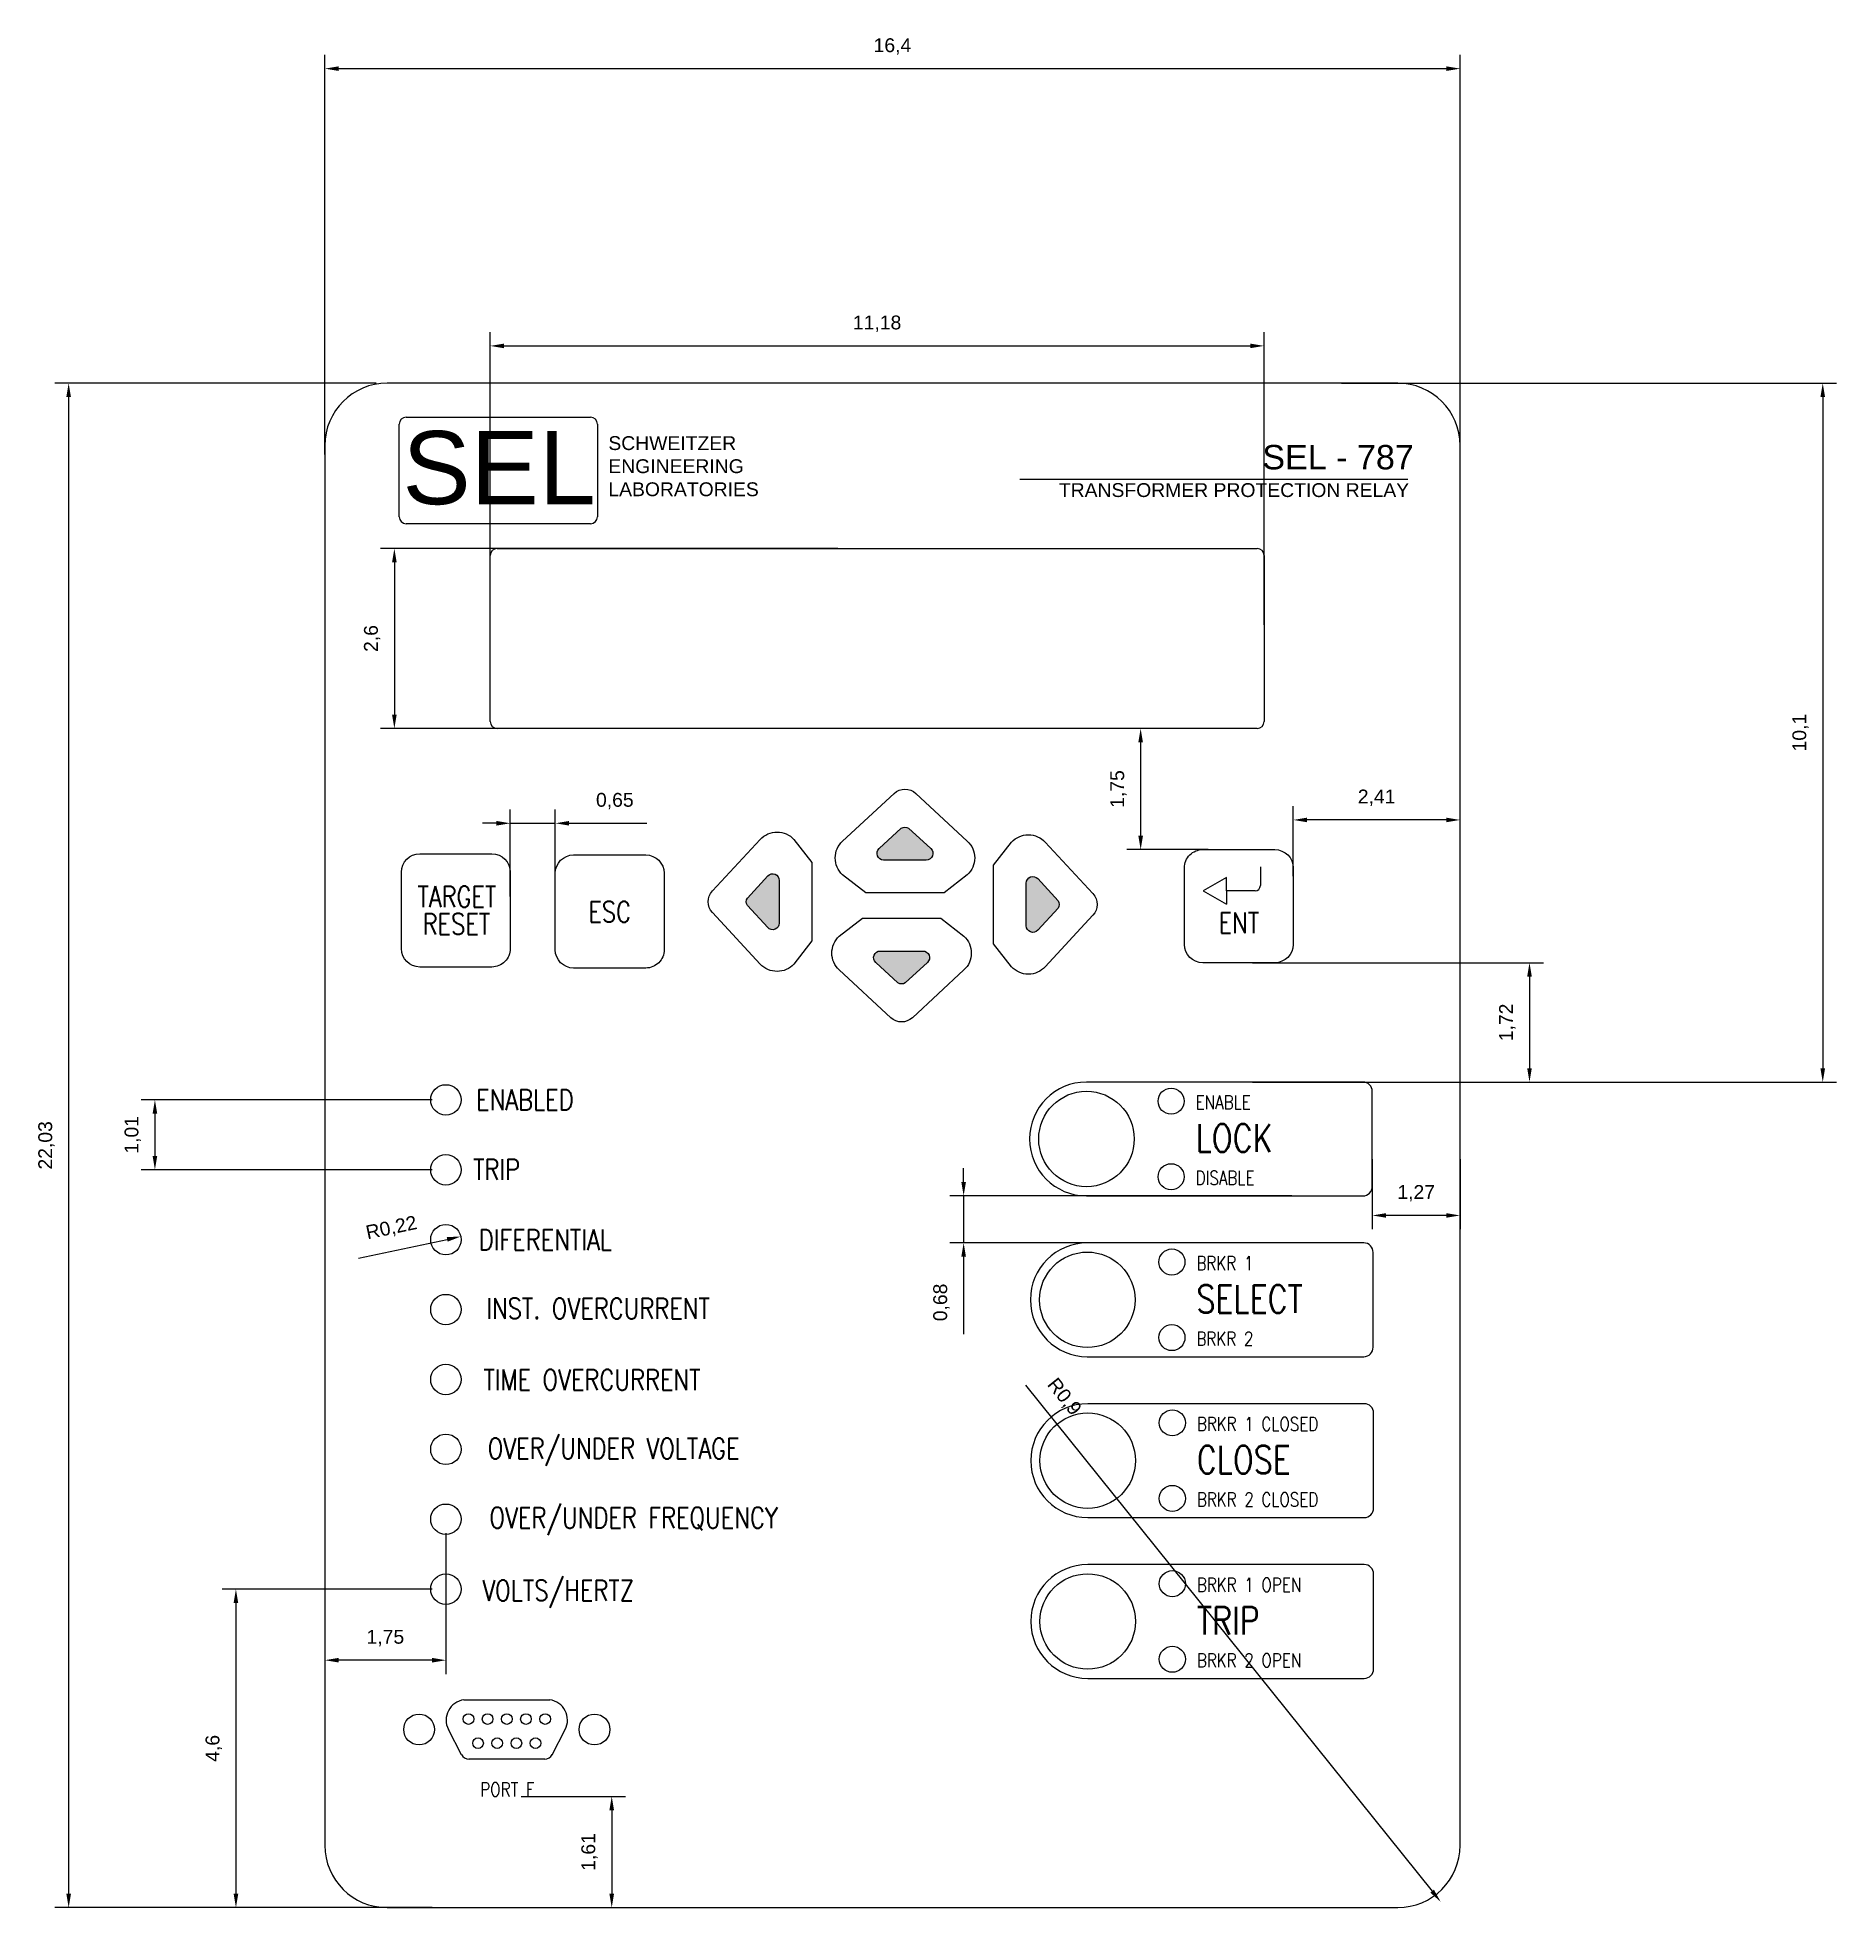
# Model space of a CAD drawing. Header units: centimetres. Extents: x 2746.2 to 2772.1, y 1977.9 to 2004.9.
import ezdxf
from ezdxf.enums import TextEntityAlignment as Align

# ---------------------------------------------------------------- set-up
doc = ezdxf.new("R2010")
doc.units = ezdxf.units.CM
doc.layers.get('Defpoints').update_dxf_attribs({"color": 1})
for name, color, linetype in [('Botões Comando', 7, 'Continuous'), ('Botões Setas', 7, 'Continuous'), ('Cotas', 1, 'Continuous'), ('Porta F', 7, 'Continuous'), ('SEL-787', 7, 'Continuous'), ('Texto', 7, 'Continuous')]:
    doc.layers.add(name, color=color, linetype=linetype)
doc.styles.add('ROMANS', font='ROMANS.shx')
doc.styles.get("Standard").update_dxf_attribs({"font": 'arial.ttf'})
doc.dimstyles.new('ISO-25', dxfattribs={"dimtxt": 0.2, "dimasz": 0.2, "dimexe": 0.2, "dimexo": 0.2, "dimgap": 0.2, "dimtad": 1, "dimtxsty": 'Standard', "dimcen": 2.5, "dimadec": 0, "dimazin": 0, "dimtfac": 1, "dimtmove": 0, "dimatfit": 3, "dimfxl": 1, "dimarcsym": 0})

# ---------------------------------------------------------------- blocks, each defined once
blk = doc.blocks.new('Botão Seta')
h = blk.add_hatch(color=7)
h.dxf.hatch_style = 1
edge = h.paths.add_edge_path()
edge.add_line((2778.91704024947, 1993.699627883281), (2779.237311521129, 1993.404685903457))
edge.add_arc((2779.172789556144, 1993.334622863309), 0.09524659343148249, -90.00000000218841, 47.35762532422751, ccw=False)
edge.add_line((2779.172789556141, 1993.239376269878), (2778.555674912283, 1993.239376269878))
edge.add_arc((2778.555674912287, 1993.334622863307), 0.09524659342878294, 132.642374671441, 269.9999999978116, ccw=False)
edge.add_line((2778.491152947309, 1993.404685903457), (2778.811424218969, 1993.699627883281))
edge.add_arc((2778.864232234219, 1993.620361073798), 0.09524659343224073, 56.32821372522773, 123.6717862747723, ccw=False)
at = {"color": 7}
blk.add_lwpolyline([(2779.764829078463, 1993.026037873773), (2779.431235272807, 1992.76657249406), (2778.297229195631, 1992.76657249406), (2777.963635389961, 1993.026037873773, -0.4389190939119228), (2777.963635389961, 1993.512824017962), (2778.708016053765, 1994.202987705081, -0.3922541514826547), (2779.020448414673, 1994.202987705081), (2779.764829078463, 1993.512824017962, -0.4389190939145671), (2779.764829078463, 1993.026037873773)], format="xyb", dxfattribs=at)
blk.add_lwpolyline([(2778.91704024947, 1993.699627883281), (2779.237311521129, 1993.404685903457, -0.6831620355057897), (2779.172789556141, 1993.239376269878), (2778.555674912283, 1993.239376269878, -0.68316203550581), (2778.491152947309, 1993.404685903457), (2778.811424218969, 1993.699627883281, -0.302601487154691)], format="xyb", close=True, dxfattribs=at)
blk = doc.blocks.new('Setas')
at = {"layer": 'SEL-787'}
blk.add_blockref('Botão Seta', (-3.822037117366108, 1.235743786496414), dxfattribs=at)
for p, rotation in [((4766.464898871756, -784.9917971146338), 90), ((783.5557756318976, 4772.697422319736), 270), ((5553.857707192042, 3986.399512308644), 180)]:
    blk.add_blockref('Botão Seta', p, dxfattribs=dict(at, rotation=rotation))
blk = doc.blocks.new('ESC')
at = {"color": 7}
blk.add_lwpolyline([(2776.735213652314, 1982.543615780944), (2776.735213652314, 1981.438982270132, -0.414213562373095), (2776.469949408364, 1981.173718026197), (2775.427654063055, 1981.173718026197, -0.414213562373095), (2775.162389819105, 1981.438982270132), (2775.162389819105, 1982.543615780944, -0.414213562373095), (2775.427654063055, 1982.808880024893), (2776.469949408364, 1982.808880024893, -0.414213562373095)], format="xyb", close=True, dxfattribs=at)
at = {"layer": 'Texto', "color": 7, "ltscale": 2, "style": 'ROMANS', "width": 0.8}
blk.add_text('ESC', height=0.3, dxfattribs=at).set_placement((2775.948801735709, 1981.835934427565), align=Align.CENTER)
blk = doc.blocks.new('Botão Target Reset')
at = {"color": 7}
blk.add_lwpolyline([(2754.162945829878, 1993.914743870033), (2754.162945829878, 1992.810110359222, -0.414213562373095), (2753.897681585928, 1992.544846115287), (2752.855386240619, 1992.544846115287, -0.414213562373095), (2752.590121996669, 1992.810110359222), (2752.590121996669, 1993.914743870033, -0.414213562373095), (2752.855386240619, 1994.180008113983), (2753.897681585928, 1994.180008113983, -0.414213562373095)], format="xyb", close=True, dxfattribs=at)
at = {"layer": 'Texto', "color": 7, "ltscale": 2, "style": 'ROMANS', "width": 0.8}
for s, p in [('TARGET', (2753.391133152447, 1993.4114157714)), ('RESET', (2753.383833329613, 1993.015768538763))]:
    blk.add_text(s, height=0.3, dxfattribs=at).set_placement(p, align=Align.CENTER)
blk = doc.blocks.new('Leds esquerda')
at = {"layer": 'SEL-787'}
for centre in [(2751.498111507849, 1990.924714324402), (2751.498111507849, 1989.914714324402), (2751.498111507849, 1988.904714324402), (2751.498111507849, 1987.894714324402), (2751.498111507849, 1986.884714324402), (2751.498111507849, 1985.874714324402), (2751.498111507849, 1984.864714324402), (2751.498111507849, 1983.854714324402)]:
    blk.add_circle(centre, 0.22, dxfattribs=at)
blk = doc.blocks.new('PORTA F')
at = {"color": 7}
for p, q in [((2781.021424438281, 1983.145289624301), (2780.831800542423, 1983.50914047404)), ((2782.330103676461, 1983.145289624301), (2782.519727572334, 1983.50914047404))]:
    blk.add_line(p, q, dxfattribs=at)
for points in [[(2781.055105787048, 1983.937619187856), (2782.296422327709, 1983.937619187856)], [(2782.223785661292, 1983.080661760223), (2781.12774245345, 1983.080661760223)]]:
    blk.add_lwpolyline(points, dxfattribs=at)
for centre, radius in [((2780.408942767958, 1983.50914047404), 0.2226364644705391), ((2781.122149783507, 1983.660549757931), 0.07704958277929108), ((2781.398956920443, 1983.660549757931), 0.07704958277929108), ((2781.675764057378, 1983.660549757931), 0.07704958277929108), ((2781.952571194314, 1983.660549757931), 0.07704958277929108), ((2782.229378331249, 1983.660549757931), 0.07704958277929108), ((2782.942585346799, 1983.50914047404), 0.2226364644705391), ((2781.260553351968, 1983.311276479451), 0.07704958277929108), ((2781.537360488903, 1983.311276479451), 0.07704958277929108), ((2781.814167625839, 1983.311276479451), 0.07704958277929108), ((2782.090974762774, 1983.311276479451), 0.07704958277929108)]:
    blk.add_circle(centre, radius, dxfattribs=at)
for centre, radius, start, end in [((2781.094719294357, 1983.644546229671), 0.2957380408054653, 97.69779015822614, 207.2489148873403), ((2782.256808820399, 1983.644546229671), 0.2957380408054653, 332.7510851126597, 82.30220984177384), ((2781.129116881377, 1983.202687563551), 0.1220335434510422, 206.9965635082998, 270.645318944734), ((2782.222411233379, 1983.202687563551), 0.1220335434510422, 269.354681055266, 333.0034364917002)]:
    blk.add_arc(centre, radius, start, end, dxfattribs=at)
at = {"layer": 'Texto', "color": 7, "ltscale": 2, "style": 'ROMANS', "width": 0.8}
blk.add_text('PORT F', height=0.2, dxfattribs=at).set_placement((2781.682994785617, 1982.542976558036), align=Align.CENTER)
blk = doc.blocks.new('Botao ENT')
at = {"color": 7}
blk.add_lwpolyline([(2764.602230070532, 1992.825460514256), (2764.602230070532, 1991.720827003445, -0.414213562373095), (2764.336965826582, 1991.455562759509), (2763.294670481273, 1991.455562759509, -0.414213562373095), (2763.029406237324, 1991.720827003445), (2763.029406237324, 1992.825460514256, -0.414213562373095), (2763.294670481273, 1993.090724758206), (2764.336965826582, 1993.090724758206, -0.414213562373095)], format="xyb", close=True, dxfattribs=at)
at = {"layer": 'SEL-787'}
for p, q in [((2764.128078860239, 1992.83940581369), (2764.128078860239, 1992.570421107598)), ((2763.636250184531, 1992.686142075264), (2763.302577826563, 1992.492607968736)), ((2763.302577826563, 1992.492607968736), (2763.636250184531, 1992.300405516377)), ((2763.636250184531, 1992.493273795821), (2763.636250184531, 1992.686142075264)), ((2764.050931548461, 1992.493273795821), (2763.636250184531, 1992.493273795821)), ((2763.636250184531, 1992.493273795821), (2763.636250184531, 1992.300405516377))]:
    blk.add_line(p, q, dxfattribs=at)
blk.add_arc((2764.050931548461, 1992.570421107598), 0.07714731177731059, 270, 0, dxfattribs=at)
at = {"layer": 'Texto', "color": 7, "ltscale": 2, "style": 'ROMANS', "width": 0.8}
blk.add_text('ENT', height=0.3, dxfattribs=at).set_placement((2763.815818153928, 1991.883513802117), align=Align.CENTER)
blk = doc.blocks.new('*D22')
at = {"layer": 'Cotas', "color": 0, "lineweight": -2, "transparency": 16777216}
for p, q in [((2751.044965421695, 1999.918525775896), (2746.403911193961, 1999.918525775896)), ((2746.603911193961, 1999.718525775896), (2746.603911193961, 1978.088525775896)), ((2751.044965421695, 1977.888525775895), (2746.403911193961, 1977.888525775895))]:
    blk.add_line(p, q, dxfattribs=at)
at = {"layer": 'Cotas', "color": 0, "transparency": 16777216}
for points in [[(2746.570577860628, 1999.718525775896), (2746.637244527294, 1999.718525775896), (2746.603911193961, 1999.918525775896)], [(2746.570577860628, 1978.088525775896), (2746.637244527294, 1978.088525775896), (2746.603911193961, 1977.888525775895)]]:
    blk.add_solid(points, dxfattribs=at)
at = {"layer": 'Defpoints', "color": 0, "transparency": 16777216}
for p in [(2751.244965421695, 1999.918525775896), (2746.603911193961, 1977.888525775895), (2751.244965421695, 1977.888525775895)]:
    blk.add_point(p, dxfattribs=at)
at = {"layer": 'Cotas', "color": 0, "transparency": 16777216, "insert": (2746.283720198054, 1988.903525775894), "char_height": 0.2, "attachment_point": 5, "rotation": 90}
blk.add_mtext('22,03', dxfattribs=at)
blk = doc.blocks.new('*D23')
at = {"layer": 'Cotas', "color": 0, "lineweight": -2, "transparency": 16777216}
for p, q in [((2750.30484142527, 1998.88863990992), (2750.30484142527, 2004.664009322631)), ((2766.70484142527, 1998.88863990992), (2766.70484142527, 2004.664009322631)), ((2750.50484142527, 2004.464009322631), (2766.504841425271, 2004.464009322631))]:
    blk.add_line(p, q, dxfattribs=at)
at = {"layer": 'Cotas', "color": 0, "transparency": 16777216}
for points in [[(2750.50484142527, 2004.497342655964), (2750.50484142527, 2004.430675989297), (2750.30484142527, 2004.464009322631)], [(2766.504841425271, 2004.497342655964), (2766.504841425271, 2004.430675989297), (2766.70484142527, 2004.464009322631)]]:
    blk.add_solid(points, dxfattribs=at)
at = {"layer": 'Defpoints', "color": 0, "transparency": 16777216}
for p in [(2766.70484142527, 2004.464009322631), (2750.30484142527, 1998.68863990992), (2766.70484142527, 1998.68863990992)]:
    blk.add_point(p, dxfattribs=at)
at = {"layer": 'Cotas', "color": 0, "transparency": 16777216, "insert": (2758.50484142527, 2004.784200318538), "char_height": 0.2, "attachment_point": 5}
blk.add_mtext('16,4', dxfattribs=at)
blk = doc.blocks.new('*D26')
at = {"layer": 'Cotas', "color": 0, "lineweight": -2, "transparency": 16777216}
blk.add_line((2760.429407944588, 1985.436863302835), (2766.301789826595, 1978.125657881221), dxfattribs=at)
at = {"layer": 'Cotas', "color": 0, "transparency": 16777216}
blk.add_solid([(2766.327778132707, 1978.146531765779), (2766.275801520484, 1978.104783996662), (2766.427033133946, 1977.969728044551)], dxfattribs=at)
at = {"layer": 'Defpoints', "color": 0, "transparency": 16777216}
for p in [(2765.863438250868, 1978.671412309564), (2766.427033133946, 1977.969728044551)]:
    blk.add_point(p, dxfattribs=at)
at = {"layer": 'Cotas', "color": 0, "transparency": 16777216, "insert": (2760.978355593952, 1985.264725417146), "char_height": 0.2, "attachment_point": 5, "rotation": 308.7715338253083}
blk.add_mtext('R0,9', dxfattribs=at)
blk = doc.blocks.new('*D27')
at = {"layer": 'Cotas', "color": 0, "lineweight": -2, "transparency": 16777216}
for p, q in [((2759.533460256832, 1988.374227514628), (2759.533460256832, 1988.574227514628)), ((2764.272771202644, 1988.174227514628), (2759.333460256832, 1988.174227514628)), ((2759.533460256832, 1988.174227514628), (2759.533460256832, 1987.494227514595)), ((2764.272771202644, 1987.494227514595), (2759.333460256832, 1987.494227514595)), ((2759.533460256832, 1987.294227514595), (2759.533460256832, 1986.174309369984))]:
    blk.add_line(p, q, dxfattribs=at)
at = {"layer": 'Cotas', "color": 0, "transparency": 16777216}
for points in [[(2759.500126923499, 1988.374227514628), (2759.566793590166, 1988.374227514628), (2759.533460256832, 1988.174227514628)], [(2759.500126923499, 1987.294227514595), (2759.566793590166, 1987.294227514595), (2759.533460256832, 1987.494227514595)]]:
    blk.add_solid(points, dxfattribs=at)
at = {"layer": 'Defpoints', "color": 0, "transparency": 16777216}
for p in [(2764.472771202643, 1988.174227514628), (2759.533460256832, 1987.494227514595), (2764.472771202643, 1987.494227514595)]:
    blk.add_point(p, dxfattribs=at)
at = {"layer": 'Cotas', "color": 0, "transparency": 16777216, "insert": (2759.213269260925, 1986.634268442288), "char_height": 0.2, "attachment_point": 5, "rotation": 90}
blk.add_mtext('0,68', dxfattribs=at)
blk = doc.blocks.new('*D28')
at = {"layer": 'Cotas', "color": 0, "lineweight": -2, "transparency": 16777216}
for p, q in [((2764.992707732728, 1999.918525775895), (2772.144858236135, 1999.918525775895)), ((2771.944858236136, 1999.718525775895), (2771.944858236136, 1990.018525775906)), ((2764.992707732728, 1989.818525775906), (2772.144858236135, 1989.818525775906))]:
    blk.add_line(p, q, dxfattribs=at)
at = {"layer": 'Cotas', "color": 0, "transparency": 16777216}
for points in [[(2771.911524902802, 1999.718525775895), (2771.978191569469, 1999.718525775895), (2771.944858236136, 1999.918525775895)], [(2771.911524902802, 1990.018525775906), (2771.978191569469, 1990.018525775906), (2771.944858236136, 1989.818525775906)]]:
    blk.add_solid(points, dxfattribs=at)
at = {"layer": 'Defpoints', "color": 0, "transparency": 16777216}
for p in [(2764.792707732729, 1999.918525775895), (2764.792707732729, 1989.818525775906), (2771.944858236136, 1989.818525775906)]:
    blk.add_point(p, dxfattribs=at)
at = {"layer": 'Cotas', "color": 0, "transparency": 16777216, "insert": (2771.624667240229, 1994.8685257759), "char_height": 0.2, "attachment_point": 5, "rotation": 90}
blk.add_mtext('10,1', dxfattribs=at)
blk = doc.blocks.new('*D29')
at = {"layer": 'Cotas', "color": 0, "lineweight": -2, "transparency": 16777216}
for p, q in [((2765.437691055843, 1988.703525775895), (2765.437691055843, 1987.691112191497)), ((2766.70484142527, 1988.703525775895), (2766.70484142527, 1987.691112191497)), ((2766.50484142527, 1987.891112191497), (2765.637691055842, 1987.891112191497))]:
    blk.add_line(p, q, dxfattribs=at)
at = {"layer": 'Cotas', "color": 0, "transparency": 16777216}
for points in [[(2765.637691055842, 1987.92444552483), (2765.637691055842, 1987.857778858164), (2765.437691055843, 1987.891112191497)], [(2766.50484142527, 1987.92444552483), (2766.50484142527, 1987.857778858164), (2766.70484142527, 1987.891112191497)]]:
    blk.add_solid(points, dxfattribs=at)
at = {"layer": 'Defpoints', "color": 0, "transparency": 16777216}
for p in [(2765.437691055843, 1988.903525775895), (2766.70484142527, 1988.903525775895), (2765.437691055843, 1987.891112191497)]:
    blk.add_point(p, dxfattribs=at)
at = {"layer": 'Cotas', "color": 0, "transparency": 16777216, "insert": (2766.071266240556, 1988.211303187404), "char_height": 0.2, "attachment_point": 5}
blk.add_mtext('1,27', dxfattribs=at)
blk = doc.blocks.new('*D30')
at = {"layer": 'Cotas', "color": 0, "lineweight": -2, "transparency": 16777216}
for p, q in [((2751.853853369701, 1982.490923300702), (2748.820415038254, 1982.490923300702)), ((2749.020415038254, 1982.290923300702), (2749.020415038254, 1978.088525775896)), ((2751.853853369701, 1977.888525775895), (2748.820415038254, 1977.888525775895))]:
    blk.add_line(p, q, dxfattribs=at)
at = {"layer": 'Cotas', "color": 0, "transparency": 16777216}
for points in [[(2748.987081704921, 1982.290923300702), (2749.053748371588, 1982.290923300702), (2749.020415038254, 1982.490923300702)], [(2748.987081704921, 1978.088525775896), (2749.053748371588, 1978.088525775896), (2749.020415038254, 1977.888525775895)]]:
    blk.add_solid(points, dxfattribs=at)
at = {"layer": 'Defpoints', "color": 0, "transparency": 16777216}
for p in [(2752.053853369701, 1982.490923300702), (2749.020415038254, 1977.888525775895), (2752.053853369701, 1977.888525775895)]:
    blk.add_point(p, dxfattribs=at)
at = {"layer": 'Cotas', "color": 0, "transparency": 16777216, "insert": (2748.700224042347, 1980.189724538298), "char_height": 0.2, "attachment_point": 5, "rotation": 90}
blk.add_mtext('4,6', dxfattribs=at)
blk = doc.blocks.new('*D31')
at = {"layer": 'Cotas', "color": 0, "lineweight": -2, "transparency": 16777216}
for p, q in [((2752.783728469592, 1993.558336088707), (2752.583728469591, 1993.558336088707)), ((2752.983728469591, 1992.499033469158), (2752.983728469591, 1993.758336088707)), ((2752.983728469591, 1993.558336088707), (2753.633728469525, 1993.558336088707)), ((2753.633728469525, 1992.499033469158), (2753.633728469525, 1993.758336088707)), ((2753.833728469525, 1993.558336088707), (2754.95473801932, 1993.558336088707))]:
    blk.add_line(p, q, dxfattribs=at)
at = {"layer": 'Cotas', "color": 0, "transparency": 16777216}
for points in [[(2752.783728469592, 1993.59166942204), (2752.783728469592, 1993.525002755374), (2752.983728469591, 1993.558336088707)], [(2753.833728469525, 1993.59166942204), (2753.833728469525, 1993.525002755374), (2753.633728469525, 1993.558336088707)]]:
    blk.add_solid(points, dxfattribs=at)
at = {"layer": 'Defpoints', "color": 0, "transparency": 16777216}
for p in [(2753.633728469525, 1993.558336088707), (2752.983728469591, 1992.299033469158), (2753.633728469525, 1992.299033469158)]:
    blk.add_point(p, dxfattribs=at)
at = {"layer": 'Cotas', "color": 0, "transparency": 16777216, "insert": (2754.494233244423, 1993.878527084614), "char_height": 0.2, "attachment_point": 5}
blk.add_mtext('0,65', dxfattribs=at)
blk = doc.blocks.new('*D32')
at = {"layer": 'Cotas', "color": 0, "lineweight": -2, "transparency": 16777216}
for p, q in [((2750.30484142527, 1983.300923300701), (2750.30484142527, 1981.263469823223)), ((2752.0538533697, 1983.300923300701), (2752.0538533697, 1981.263469823223)), ((2751.853853369701, 1981.463469823223), (2750.50484142527, 1981.463469823223))]:
    blk.add_line(p, q, dxfattribs=at)
at = {"layer": 'Cotas', "color": 0, "transparency": 16777216}
for points in [[(2750.50484142527, 1981.496803156557), (2750.50484142527, 1981.43013648989), (2750.30484142527, 1981.463469823223)], [(2751.853853369701, 1981.496803156557), (2751.853853369701, 1981.43013648989), (2752.0538533697, 1981.463469823223)]]:
    blk.add_solid(points, dxfattribs=at)
at = {"layer": 'Defpoints', "color": 0, "transparency": 16777216}
for p in [(2750.30484142527, 1983.500923300702), (2752.0538533697, 1983.500923300702), (2750.30484142527, 1981.463469823223)]:
    blk.add_point(p, dxfattribs=at)
at = {"layer": 'Cotas', "color": 0, "transparency": 16777216, "insert": (2751.179347397485, 1981.783660819131), "char_height": 0.2, "attachment_point": 5}
blk.add_mtext('1,75', dxfattribs=at)
blk = doc.blocks.new('*D33')
at = {"layer": 'Cotas', "color": 0, "lineweight": -2, "transparency": 16777216}
for p, q in [((2751.853853369701, 1989.560923300702), (2747.650145606645, 1989.560923300702)), ((2747.850145606645, 1989.360923300702), (2747.850145606645, 1988.750923300702)), ((2751.853853369701, 1988.550923300702), (2747.650145606645, 1988.550923300702))]:
    blk.add_line(p, q, dxfattribs=at)
at = {"layer": 'Cotas', "color": 0, "transparency": 16777216}
for points in [[(2747.816812273312, 1989.360923300702), (2747.883478939978, 1989.360923300702), (2747.850145606645, 1989.560923300702)], [(2747.816812273312, 1988.750923300702), (2747.883478939978, 1988.750923300702), (2747.850145606645, 1988.550923300702)]]:
    blk.add_solid(points, dxfattribs=at)
at = {"layer": 'Defpoints', "color": 0, "transparency": 16777216}
for p in [(2752.053853369701, 1989.560923300702), (2747.850145606645, 1988.550923300702), (2752.053853369701, 1988.550923300702)]:
    blk.add_point(p, dxfattribs=at)
at = {"layer": 'Cotas', "color": 0, "transparency": 16777216, "insert": (2747.529954610738, 1989.055923300701), "char_height": 0.2, "attachment_point": 5, "rotation": 90}
blk.add_mtext('1,01', dxfattribs=at)
blk = doc.blocks.new('*D34')
at = {"layer": 'Cotas', "color": 0, "lineweight": -2, "transparency": 16777216}
for p, q in [((2752.693383214108, 1996.42852576016), (2752.693383214108, 2000.657191322097)), ((2763.873383214108, 1996.42852576016), (2763.873383214108, 2000.657191322097)), ((2752.893383214108, 2000.457191322097), (2763.673383214108, 2000.457191322097))]:
    blk.add_line(p, q, dxfattribs=at)
at = {"layer": 'Cotas', "color": 0, "transparency": 16777216}
for points in [[(2752.893383214108, 2000.49052465543), (2752.893383214108, 2000.423857988764), (2752.693383214108, 2000.457191322097)], [(2763.673383214108, 2000.49052465543), (2763.673383214108, 2000.423857988764), (2763.873383214108, 2000.457191322097)]]:
    blk.add_solid(points, dxfattribs=at)
at = {"layer": 'Defpoints', "color": 0, "transparency": 16777216}
for p in [(2763.873383214108, 2000.457191322097), (2752.693383214108, 1996.22852576016), (2763.873383214108, 1996.22852576016)]:
    blk.add_point(p, dxfattribs=at)
at = {"layer": 'Cotas', "color": 0, "transparency": 16777216, "insert": (2758.283383214108, 2000.777382318004), "char_height": 0.2, "attachment_point": 5}
blk.add_mtext('11,18', dxfattribs=at)
blk = doc.blocks.new('*D35')
at = {"layer": 'Cotas', "color": 0, "lineweight": -2, "transparency": 16777216}
for p, q in [((2757.715625483193, 1997.528525760161), (2751.109249262254, 1997.528525760161)), ((2751.309249262254, 1997.328525760161), (2751.309249262254, 1995.128525760161)), ((2757.715625483193, 1994.928525760161), (2751.109249262254, 1994.928525760161))]:
    blk.add_line(p, q, dxfattribs=at)
at = {"layer": 'Cotas', "color": 0, "transparency": 16777216}
for points in [[(2751.27591592892, 1997.328525760161), (2751.342582595587, 1997.328525760161), (2751.309249262254, 1997.528525760161)], [(2751.27591592892, 1995.128525760161), (2751.342582595587, 1995.128525760161), (2751.309249262254, 1994.928525760161)]]:
    blk.add_solid(points, dxfattribs=at)
at = {"layer": 'Defpoints', "color": 0, "transparency": 16777216}
for p in [(2757.915625483193, 1997.528525760161), (2751.309249262254, 1994.928525760161), (2757.915625483193, 1994.928525760161)]:
    blk.add_point(p, dxfattribs=at)
at = {"layer": 'Cotas', "color": 0, "transparency": 16777216, "insert": (2750.989058266347, 1996.22852576016), "char_height": 0.2, "attachment_point": 5, "rotation": 90}
blk.add_mtext('2,6', dxfattribs=at)
blk = doc.blocks.new('*D36')
at = {"layer": 'Cotas', "color": 0, "lineweight": -2, "transparency": 16777216}
for p, q in [((2764.294841425421, 1992.79492317887), (2764.294841425421, 1993.806593594502)), ((2766.70484142527, 1992.79492317887), (2766.70484142527, 1993.806593594502)), ((2766.50484142527, 1993.606593594502), (2764.494841425421, 1993.606593594502))]:
    blk.add_line(p, q, dxfattribs=at)
at = {"layer": 'Cotas', "color": 0, "transparency": 16777216}
for points in [[(2764.494841425421, 1993.639926927835), (2764.494841425421, 1993.573260261169), (2764.294841425421, 1993.606593594502)], [(2766.50484142527, 1993.639926927835), (2766.50484142527, 1993.573260261169), (2766.70484142527, 1993.606593594502)]]:
    blk.add_solid(points, dxfattribs=at)
at = {"layer": 'Defpoints', "color": 0, "transparency": 16777216}
for p in [(2764.294841425421, 1993.606593594502), (2764.294841425421, 1992.59492317887), (2766.70484142527, 1992.59492317887)]:
    blk.add_point(p, dxfattribs=at)
at = {"layer": 'Cotas', "color": 0, "transparency": 16777216, "insert": (2765.499841425345, 1993.926784590409), "char_height": 0.2, "attachment_point": 5}
blk.add_mtext('2,41', dxfattribs=at)
blk = doc.blocks.new('*D37')
at = {"layer": 'Cotas', "color": 0, "lineweight": -2, "transparency": 16777216}
for p, q in [((2763.064448900241, 1994.928525760161), (2761.890939426572, 1994.928525760161)), ((2762.090939426572, 1994.728525760161), (2762.090939426572, 1993.378562894635)), ((2763.064448900241, 1993.178562894635), (2761.890939426572, 1993.178562894635))]:
    blk.add_line(p, q, dxfattribs=at)
at = {"layer": 'Cotas', "color": 0, "transparency": 16777216}
for points in [[(2762.057606093239, 1994.728525760161), (2762.124272759905, 1994.728525760161), (2762.090939426572, 1994.928525760161)], [(2762.057606093239, 1993.378562894635), (2762.124272759905, 1993.378562894635), (2762.090939426572, 1993.178562894635)]]:
    blk.add_solid(points, dxfattribs=at)
at = {"layer": 'Defpoints', "color": 0, "transparency": 16777216}
for p in [(2763.26444890024, 1994.928525760161), (2762.090939426572, 1993.178562894635), (2763.26444890024, 1993.178562894635)]:
    blk.add_point(p, dxfattribs=at)
at = {"layer": 'Cotas', "color": 0, "transparency": 16777216, "insert": (2761.770748430665, 1994.053544327397), "char_height": 0.2, "attachment_point": 5, "rotation": 90}
blk.add_mtext('1,75', dxfattribs=at)
blk = doc.blocks.new('*D38')
at = {"layer": 'Cotas', "color": 0, "lineweight": -2, "transparency": 16777216}
blk.add_line((2750.793171102931, 1987.272855985264), (2752.073416002839, 1987.545083034429), dxfattribs=at)
at = {"layer": 'Cotas', "color": 0, "transparency": 16777216}
blk.add_solid([(2752.066483113289, 1987.577687422993), (2752.08034889239, 1987.512478645866), (2752.269042334219, 1987.586680371731)], dxfattribs=at)
at = {"layer": 'Defpoints', "color": 0, "transparency": 16777216}
for p in [(2752.269042334219, 1987.586680371731), (2752.053853369692, 1987.540923300697)]:
    blk.add_point(p, dxfattribs=at)
at = {"layer": 'Cotas', "color": 0, "transparency": 16777216, "insert": (2751.268884922906, 1987.701359790548), "char_height": 0.2, "attachment_point": 5, "rotation": 12.004392968577351}
blk.add_mtext('R0,22', dxfattribs=at)
blk = doc.blocks.new('*D39')
at = {"layer": 'Cotas', "color": 0, "lineweight": -2, "transparency": 16777216}
for p, q in [((2763.708429508818, 1991.543400895939), (2767.908591263457, 1991.543400895939)), ((2767.708591263457, 1991.343400895939), (2767.708591263457, 1990.018525775906)), ((2763.708429508818, 1989.818525775906), (2767.908591263457, 1989.818525775906))]:
    blk.add_line(p, q, dxfattribs=at)
at = {"layer": 'Cotas', "color": 0, "transparency": 16777216}
for points in [[(2767.675257930124, 1991.343400895939), (2767.741924596791, 1991.343400895939), (2767.708591263457, 1991.543400895939)], [(2767.675257930124, 1990.018525775906), (2767.741924596791, 1990.018525775906), (2767.708591263457, 1989.818525775906)]]:
    blk.add_solid(points, dxfattribs=at)
at = {"layer": 'Defpoints', "color": 0, "transparency": 16777216}
for p in [(2763.508429508818, 1991.543400895939), (2763.508429508818, 1989.818525775906), (2767.708591263457, 1989.818525775906)]:
    blk.add_point(p, dxfattribs=at)
at = {"layer": 'Cotas', "color": 0, "transparency": 16777216, "insert": (2767.38840026755, 1990.680963335921), "char_height": 0.2, "attachment_point": 5, "rotation": 90}
blk.add_mtext('1,72', dxfattribs=at)
blk = doc.blocks.new('*D40')
at = {"layer": 'Cotas', "color": 0, "lineweight": -2, "transparency": 16777216}
for p, q in [((2753.140694071123, 1979.496058879906), (2754.64932747099, 1979.496058879906)), ((2754.44932747099, 1979.296058879906), (2754.44932747099, 1978.088525775896)), ((2753.140694071124, 1977.888525775895), (2754.64932747099, 1977.888525775895))]:
    blk.add_line(p, q, dxfattribs=at)
at = {"layer": 'Cotas', "color": 0, "transparency": 16777216}
for points in [[(2754.415994137657, 1979.296058879906), (2754.482660804324, 1979.296058879906), (2754.44932747099, 1979.496058879906)], [(2754.415994137657, 1978.088525775896), (2754.482660804324, 1978.088525775896), (2754.44932747099, 1977.888525775895)]]:
    blk.add_solid(points, dxfattribs=at)
at = {"layer": 'Defpoints', "color": 0, "transparency": 16777216}
for p in [(2752.940694071123, 1979.496058879906), (2752.940694071124, 1977.888525775895), (2754.44932747099, 1977.888525775895)]:
    blk.add_point(p, dxfattribs=at)
at = {"layer": 'Cotas', "color": 0, "transparency": 16777216, "insert": (2754.129136475083, 1978.692292327899), "char_height": 0.2, "attachment_point": 5, "rotation": 90}
blk.add_mtext('1,61', dxfattribs=at)

msp = doc.modelspace()

# ---------------------------------------------------------------- linework, layer by layer
at = {"color": 7}
for points in [[(2765.302757223159, 1989.818525775906), (2761.308005191292, 1989.818525775906, 0.9999999999999999), (2761.308005191292, 1988.174227514627), (2765.302757223159, 1988.174227514627, 0.417639077897994), (2765.437691055843, 1988.310547850432), (2765.437691055843, 1989.6822054401, 0.417639077897994)], [(2765.314833499016, 1987.494227514595), (2761.320081467148, 1987.494227514595, 0.9999999999999999), (2761.320081467148, 1985.849929253316), (2765.314833499016, 1985.849929253316, 0.417639077897994), (2765.449767331699, 1985.986249589121), (2765.449767331699, 1987.357907178789, 0.417639077897994)], [(2765.320550621074, 1985.169929253363), (2761.325798589206, 1985.169929253363, 0.9999999999999999), (2761.325798589206, 1983.525630992084), (2765.320550621074, 1983.525630992084, 0.417639077897994), (2765.455484453757, 1983.661951327889), (2765.455484453757, 1985.033608917558, 0.417639077897994)], [(2765.3204746178, 1982.845630922166), (2761.325722585933, 1982.845630922166, 0.9999999999999999), (2761.325722585933, 1981.201332660887), (2765.3204746178, 1981.201332660887, 0.417639077897994), (2765.455408450484, 1981.337652996692), (2765.455408450484, 1982.709310586361, 0.417639077897994)]]:
    msp.add_lwpolyline(points, format="xyb", close=True, dxfattribs=at)
for centre, radius in [((2762.530783076924, 1989.542266997045), 0.1882738134903484), ((2761.308005191292, 1988.996376645273), 0.6895286775611749), ((2762.530783076924, 1988.450486293501), 0.1882738134903484), ((2761.320081467148, 1986.672078383962), 0.6895286775611749), ((2762.54285935278, 1987.217968735734), 0.1882738134903484), ((2762.54285935278, 1986.12618803219), 0.1882738134903484), ((2761.325798589206, 1984.34778012273), 0.6895286775611749), ((2762.548576474839, 1984.893670474502), 0.1882738134903484), ((2762.548576474839, 1983.801889770958), 0.1882738134903484), ((2761.325722585933, 1982.023481791534), 0.6895286775611749), ((2762.548500471565, 1982.569372143306), 0.1882738134903484), ((2762.548500471565, 1981.477591439762), 0.1882738134903484)]:
    msp.add_circle(centre, radius, dxfattribs=at)
at = {"layer": 'SEL-787'}
for p, q in [((2765.80484142527, 1999.918525775895), (2751.20484142527, 1999.918525775895)), ((2751.380031446817, 1997.987893128586), (2751.380031446817, 1999.326087866213)), ((2751.480031446817, 1999.426087866213), (2754.058079255588, 1999.426087866213)), ((2754.058079255588, 1999.426087866213), (2754.143342238938, 1999.426087866213)), ((2754.243342238938, 1999.326087866213), (2754.243342238938, 1997.987893128586)), ((2750.30484142527, 1999.018525775894), (2750.30484142527, 1978.788525775895)), ((2766.70484142527, 1978.788525775895), (2766.70484142527, 1999.018525775894)), ((2760.344904926627, 1998.531307587996), (2765.952804798744, 1998.531307587996)), ((2754.143342238938, 1997.887893128586), (2751.480031446817, 1997.887893128586)), ((2752.693383214108, 1995.02852576016), (2752.693383214108, 1997.42852576016)), ((2752.793383214108, 1997.52852576016), (2763.773383214108, 1997.52852576016)), ((2763.873383214108, 1997.42852576016), (2763.873383214108, 1995.02852576016)), ((2763.773383214108, 1994.92852576016), (2752.793383214108, 1994.92852576016)), ((2766.70484142527, 1992.59492317887), (2766.70484142527, 1992.59492317887)), ((2751.20484142527, 1977.888525775895), (2765.80484142527, 1977.888525775895))]:
    msp.add_line(p, q, dxfattribs=at)
for centre, radius, start, end in [((2751.20484142527, 1999.018525775894), 0.9, 90, 180), ((2765.80484142527, 1999.018525775894), 0.9, 0, 90), ((2751.480031446817, 1999.326087866213), 0.1, 90, 180), ((2754.143342238938, 1999.326087866213), 0.1, 0, 90), ((2751.480031446817, 1997.987893128586), 0.1, 180, 270), ((2754.143342238938, 1997.987893128586), 0.1, 270, 0), ((2752.793383214108, 1997.42852576016), 0.1, 90, 180), ((2763.773383214108, 1997.42852576016), 0.1, 0, 90), ((2752.793383214108, 1995.02852576016), 0.1, 180, 270), ((2763.773383214108, 1995.02852576016), 0.1, 270, 0), ((2751.20484142527, 1978.788525775895), 0.9, 180, 270), ((2765.80484142527, 1978.788525775895), 0.9, 270, 0)]:
    msp.add_arc(centre, radius, start, end, dxfattribs=at)

# ---------------------------------------------------------------- block references
at = {"layer": 'Botões Comando'}
for name, p in [('Botão Target Reset', (-1.179217360286657, -1.06339364546966)), ('ESC', (-21.52866134958003, 10.29245199416346)), ('Botao ENT', (-0.3073886451111321, 0.08783813642889982))]:
    msp.add_blockref(name, p, dxfattribs=at)
at = {"layer": 'Botões Setas'}
msp.add_blockref('Setas', (-16.35645151304016, -1.447891629816695), dxfattribs=at)
at = {"layer": 'Porta F'}
msp.add_blockref('PORTA F', (-28.74230071449483, -3.046917678130967), dxfattribs=at)
at = {"layer": 'SEL-787'}
msp.add_blockref('Leds esquerda', (0.5557418618518568, -1.363791023700742), dxfattribs=at)

# ---------------------------------------------------------------- texts
msp.add_text('SEL', height=1.057664429539045, dxfattribs=at).set_placement((2751.42624467647, 1998.169303483468))
at = {"layer": 'SEL-787', "insert": (2754.400822038229, 1999.152257737412), "char_height": 0.2, "attachment_point": 1}
msp.add_mtext_dynamic_manual_height_columns('SCHWEITZER\\PENGINEERING\\PLABORATORIES', width=2.91531170586768, gutter_width=1.531955873550714, heights=[0], dxfattribs=at)
at = {"layer": 'Texto'}
msp.add_text('SEL - 787', height=0.3523499018185703, dxfattribs=at).set_placement((2763.848196542414, 1998.673176331835))
at = {"layer": 'Texto', "color": 7, "ltscale": 2, "style": 'ROMANS', "width": 0.8}
for s, p in [('ENABLED', (2753.194136779173, 1989.41147340721)), ('TRIP', (2752.78542454413, 1988.405250168093)), ('DIFERENTIAL', (2753.489788140312, 1987.388587563444)), ('INST. OVERCURRENT', (2754.251980414296, 1986.395822930185)), ('TIME OVERCURRENT', (2754.163826862722, 1985.366232540626)), ('OVER/UNDER VOLTAGE', (2754.476371513049, 1984.373537812507)), ('OVER/UNDER FREQUENCY', (2754.764874267197, 1983.372830462219)), ('VOLTS/HERTZ', (2753.674974702753, 1982.321538768494))]:
    msp.add_text(s, height=0.3, dxfattribs=at).set_placement(p, align=Align.CENTER)
for s, height, p in [('ENABLE', 0.2, (2762.884647914478, 1989.426241664728)), ('LOCK', 0.4, (2762.884647914478, 1988.809049228194)), ('DISABLE', 0.2, (2762.884647914478, 1988.334460961184)), ('BRKR 1', 0.2, (2762.896724190335, 1987.101943403416)), ('SELECT', 0.4, (2762.896724190335, 1986.484750966883)), ('BRKR 2', 0.2, (2762.896724190335, 1986.010162699873)), ('BRKR 1 CLOSED', 0.2, (2762.902441312393, 1984.777645142185)), ('CLOSE', 0.4, (2762.902441312393, 1984.160452705651)), ('BRKR 2 CLOSED', 0.2, (2762.902441312393, 1983.685864438641)), ('BRKR 1 OPEN', 0.2, (2762.902365309119, 1982.453346810988)), ('TRIP', 0.4, (2762.902365309119, 1981.836154374455)), ('BRKR 2 OPEN', 0.2, (2762.902365309119, 1981.361566107444))]:
    msp.add_text(s, height=height, dxfattribs=at).set_placement(p)
at = {"layer": 'Texto', "insert": (2760.909099770228, 1998.473444287014), "char_height": 0.2, "attachment_point": 1}
msp.add_mtext_dynamic_manual_height_columns('TRANSFORMER PROTECTION RELAY', width=5.074052259470136, gutter_width=1.531955873550714, heights=[0.225589867995225], dxfattribs=at)

# ---------------------------------------------------------------- dimensions: what is measured, and where the dimension line sits
at = {"layer": 'Cotas'}
for p1, p2, distance, picture, middle in [((2750.30484142527, 1998.68863990992), (2766.70484142527, 1998.68863990992), 5.775369412710916, '*D23', (2758.50484142527, 2004.784200318538)), ((2752.693383214108, 1996.22852576016), (2763.873383214108, 1996.22852576016), 4.228665561937078, '*D34', (2758.283383214108, 2000.777382318004)), ((2751.244965421694, 1999.918525775895), (2751.244965421694, 1977.888525775895), -4.641054227733093, '*D22', (2746.283720198054, 1988.903525775894)), ((2764.792707732728, 1999.918525775895), (2764.792707732728, 1989.818525775906), 7.152150503407938, '*D28', (2771.624667240229, 1994.8685257759)), ((2757.915625483192, 1997.52852576016), (2757.915625483192, 1994.92852576016), -6.606376220937818, '*D35', (2750.989058266347, 1996.22852576016)), ((2763.26444890024, 1994.92852576016), (2763.26444890024, 1993.178562894635), -1.1735094736682186, '*D37', (2761.770748430665, 1994.053544327397)), ((2766.70484142527, 1992.59492317887), (2764.294841425421, 1992.59492317887), -1.0116704156321248, '*D36', (2765.499841425345, 1993.926784590409)), ((2752.983728469591, 1992.299033469158), (2753.633728469525, 1992.299033469158), 1.259302619548862, '*D31', (2754.494233244423, 1993.878527084614)), ((2763.508429508817, 1991.543400895938), (2763.508429508817, 1989.818525775906), 4.2001617546402485, '*D39', (2767.38840026755, 1990.680963335921)), ((2752.0538533697, 1989.560923300701), (2752.0538533697, 1988.550923300701), -4.203707763054808, '*D33', (2747.529954610738, 1989.055923300701)), ((2766.70484142527, 1988.903525775895), (2765.437691055843, 1988.903525775895), 1.0124135843980184, '*D29', (2766.071266240556, 1988.211303187404)), ((2764.472771202642, 1988.174227514627), (2764.472771202642, 1987.494227514595), -4.939310945810121, '*D27', (2759.213269260925, 1986.634268442288)), ((2752.0538533697, 1982.490923300702), (2752.0538533697, 1977.888525775895), -3.0334383314457227, '*D30', (2748.700224042347, 1980.189724538298)), ((2752.940694071122, 1979.496058879905), (2752.940694071123, 1977.888525775895), 1.5086333998669943, '*D40', (2754.129136475083, 1978.692292327899))]:
    dim = msp.add_aligned_dim(p1=p1, p2=p2, distance=distance, dimstyle='ISO-25', dxfattribs=at)
    dim.commit()
    dim.dimension.update_dxf_attribs({"geometry": picture, "text_midpoint": middle})
for center, mpoint, picture, middle in [((2752.053853369692, 1987.540923300697), (2752.269042334219, 1987.586680371731), '*D38', (2751.335480387195, 1987.388170841196)), ((2765.863438250868, 1978.671412309564), (2766.427033133946, 1977.969728044551), '*D26', (2760.728718945478, 1985.064216520589))]:
    dim = msp.add_radius_dim(center=center, mpoint=mpoint, dimstyle='ISO-25', dxfattribs=at)
    dim.commit()
    dim.dimension.update_dxf_attribs({"geometry": picture, "text_midpoint": middle, "dimtype": 164})
dim = msp.add_linear_dim(base=(2750.30484142527, 1981.463469823223), p1=(2752.0538533697, 1983.500923300702), p2=(2750.30484142527, 1983.500923300702), angle=180, dimstyle='ISO-25', dxfattribs=at)
dim.commit()
dim.dimension.update_dxf_attribs({"geometry": '*D32', "text_midpoint": (2751.179347397485, 1981.463469823223), "dimtype": 161})

doc.saveas('drawing.dxf')
